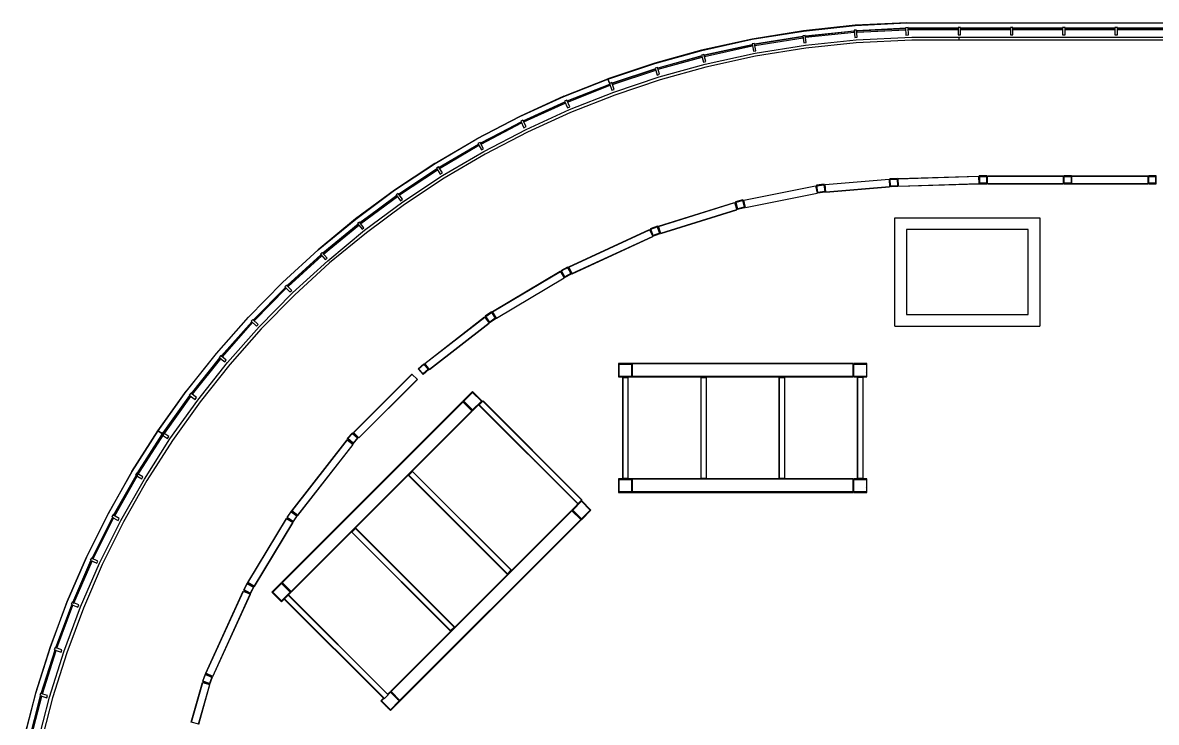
# Model space of a CAD drawing. Header units: inches. Extents: x -60 to 5673, y -29 to 4299.
# Drawn here: x -36 to 1135, y 3535 to 4257 of the extents above; entities that cross this region are included whole.
import ezdxf

# ---------------------------------------------------------------- set-up
doc = ezdxf.new("R2010")
doc.units = ezdxf.units.IN
doc.header["$LTSCALE"] = 96
doc.header["$MEASUREMENT"] = 0
for name, color, linetype in [('A-COLS', 5, 'Continuous'), ('A-GLAZ', 2, 'Continuous'), ('A-ROOF-LEVL-THIN', 1, 'Continuous'), ('A-WALL-FULL', 6, 'Continuous')]:
    doc.layers.add(name, color=color, linetype=linetype)

msp = doc.modelspace()

# ---------------------------------------------------------------- hatches: boundary and pattern name
at = {"layer": 'A-COLS'}
h = msp.add_hatch(dxfattribs=at)
h.set_pattern_fill('FP_25', color=256, angle=48.695, style=0, pattern_type=2)
h.set_pattern_definition([(45.00004, (-6e-05, 0.0004), (-9.50352, 9.50351), []), (45.00004, (-0.0003, 14.4), (-9.50352, 9.50351), [])])
h.paths.add_polyline_path([(305.4, 3822.4), (310.6, 3828.4), (304.6, 3833.7), (299.3, 3827.6)], flags=0)
h.paths.add_polyline_path([(305.3, 3823), (300, 3827.7), (304.7, 3833), (310, 3828.3)], flags=0)
h = msp.add_hatch(dxfattribs=at)
h.set_pattern_fill('FP_25', color=256, angle=48.695, style=0, pattern_type=2)
h.set_pattern_definition([(45.00004, (-6e-05, 0.0004), (-9.50352, 9.50351), []), (45.00004, (-0.0003, 14.4), (-9.50352, 9.50351), [])])
h.paths.add_polyline_path([(305.4, 3822.4), (310.6, 3828.4), (304.6, 3833.7), (299.3, 3827.6)], flags=0)
h.paths.add_polyline_path([(305.3, 3823), (300, 3827.7), (304.7, 3833), (310, 3828.3)], flags=0)
h = msp.add_hatch(dxfattribs=at)
h.set_pattern_fill('FP_24', color=256, angle=55.72, style=0, pattern_type=2)
h.set_pattern_definition([(45, (8e-05, -0.0005), (-9.503514, 9.503516), []), (45, (-3e-05, 14.4), (-9.503514, 9.503516), [])])
h.paths.add_polyline_path([(243.4, 3741.5), (247.9, 3748.1), (241.3, 3752.6), (236.8, 3746)], flags=0)
h.paths.add_polyline_path([(243.3, 3742.1), (237.4, 3746.1), (241.4, 3751.9), (247.3, 3748)], flags=0)
h = msp.add_hatch(dxfattribs=at)
h.set_pattern_fill('FP_24', color=256, angle=55.72, style=0, pattern_type=2)
h.set_pattern_definition([(45, (8e-05, -0.0005), (-9.503514, 9.503516), []), (45, (-3e-05, 14.4), (-9.503514, 9.503516), [])])
h.paths.add_polyline_path([(243.4, 3741.5), (247.9, 3748.1), (241.3, 3752.6), (236.8, 3746)], flags=0)
h.paths.add_polyline_path([(243.3, 3742.1), (237.4, 3746.1), (241.4, 3751.9), (247.3, 3748)], flags=0)
at = {"layer": 'A-GLAZ', "lineweight": 5}
for points in [[(829, 4249.1), (876, 4251.4), (876, 4251.5), (834.8, 4249.4)], [(665.3, 4228.9), (666.3, 4229.2), (666.3, 4229.2)], [(570.1, 4194.5), (568.5, 4199.2), (568.2, 4199.2), (568.3, 4198.9)], [(477.4, 4160.5), (522.9, 4181.3), (522.9, 4181.3), (477.4, 4160.6)], [(388.9, 4111.4), (389.8, 4112), (388.9, 4111.5)], [(108, 3833), (108, 3833), (103.8, 3835.8), (103.7, 3835.7), (104.9, 3835)], [(108, 3833), (108, 3833), (103.9, 3835.9), (103.8, 3835.8), (104.9, 3835.1)]]:
    msp.add_hatch(color=256, dxfattribs=at).paths.add_polyline_path(points, flags=0)
at = {"layer": 'A-ROOF-LEVL-THIN'}
h = msp.add_hatch(dxfattribs=at)
h.set_pattern_fill('FP_70', color=256, style=0, pattern_type=2)
h.set_pattern_definition([(45, (0.0002, -0.0002), (-9.503515, 9.503515), []), (45, (0.0002, 14.4), (-9.503515, 9.503515), [])])
h.paths.add_polyline_path([(951.9, 4091), (959.9, 4091), (959.9, 4099), (951.9, 4099)], flags=0)
h.paths.add_polyline_path([(952.4, 4091.4), (952.4, 4098.5), (959.4, 4098.5), (959.4, 4091.4)], flags=0)
h = msp.add_hatch(dxfattribs=at)
h.set_pattern_fill('FP_28', color=256, style=0, pattern_type=2)
h.set_pattern_definition([(45, (-5e-05, -0.0002), (-9.503515, 9.503515), []), (45, (-5e-05, 14.4), (-9.503515, 9.503515), [])])
h.paths.add_polyline_path([(1039.2, 4091), (1047.2, 4091), (1047.2, 4099), (1039.2, 4099)], flags=0)
h.paths.add_polyline_path([(1039.7, 4091.4), (1039.7, 4098.5), (1046.8, 4098.5), (1046.8, 4091.4)], flags=0)
h = msp.add_hatch(dxfattribs=at)
h.set_pattern_fill('FP_18', color=256, style=0, pattern_type=2)
h.set_pattern_definition([(45, (-0.0003, -0.0002), (-9.503515, 9.503515), []), (45, (-0.0003, 14.4), (-9.503515, 9.503515), [])])
h.paths.add_polyline_path([(1126.6, 4091), (1134.6, 4091), (1134.6, 4099), (1126.6, 4099)], flags=0)
h.paths.add_polyline_path([(1134.1, 4091.4), (1127, 4091.4), (1127, 4098.5), (1134.1, 4098.5)], flags=0)
h = msp.add_hatch(dxfattribs=at)
h.set_pattern_fill('FP_73', color=256, angle=7.8472, style=0, pattern_type=2)
h.set_pattern_definition([(45.00024, (-0.0004, 0.0004), (-9.503555, 9.503476), []), (45.00024, (-0.0004, 14.4), (-9.503555, 9.503476), [])])
h.paths.add_polyline_path([(785, 4081.4), (792.9, 4082.5), (791.8, 4090.4), (783.9, 4089.3)], flags=0)
h.paths.add_polyline_path([(785.4, 4081.9), (784.4, 4088.9), (791.4, 4089.9), (792.4, 4082.9)], flags=0)
h = msp.add_hatch(dxfattribs=at)
h.set_pattern_fill('FP_29', color=256, angle=2.3763, style=0, pattern_type=2)
h.set_pattern_definition([(45.0003, (0.0004, 0.0002), (-9.503565, 9.503465), []), (45.0003, (0.0004, 14.4), (-9.503565, 9.503465), [])])
h.paths.add_polyline_path([(859.9, 4088), (867.9, 4088.3), (867.6, 4096.3), (859.6, 4096)], flags=0)
h.paths.add_polyline_path([(860.4, 4088.5), (860.1, 4095.5), (867.1, 4095.8), (867.4, 4088.8)], flags=0)
h = msp.add_hatch(dxfattribs=at)
h.set_pattern_fill('FP_17', color=256, angle=14, style=0, pattern_type=2)
h.set_pattern_definition([(45, (0.0003, 0.0004), (-9.503515, 9.503515), []), (45, (-0.0003, 14.4), (-9.503515, 9.503515), [])])
h.paths.add_polyline_path([(702.1, 4064.5), (709.9, 4066.4), (707.9, 4074.2), (700.2, 4072.2)], flags=0)
h.paths.add_polyline_path([(702.5, 4065), (700.8, 4071.9), (707.6, 4073.6), (709.3, 4066.7)], flags=0)
h = msp.add_hatch(dxfattribs=at)
h.set_pattern_fill('FP_27', color=256, angle=20.6358, style=0, pattern_type=2)
h.set_pattern_definition([(44.9998, (-0.0001, 0.0003), (-9.503484, 9.503547), []), (44.9998, (-5e-05, 14.4), (-9.503484, 9.503547), [])])
h.paths.add_polyline_path([(615, 4036.8), (622.5, 4039.6), (619.7, 4047.1), (612.2, 4044.3)], flags=0)
h.paths.add_polyline_path([(615.3, 4037.4), (612.8, 4044), (619.4, 4046.5), (621.9, 4039.9)], flags=0)
h = msp.add_hatch(dxfattribs=at)
h.set_pattern_fill('FP_26', color=256, angle=28.9328, style=0, pattern_type=2)
h.set_pattern_definition([(44.9998, (0.0003, -0.0002), (-9.50348, 9.50355), []), (44.9998, (-0.0002, 14.4), (-9.50348, 9.50355), [])])
h.paths.add_polyline_path([(523.8, 3994), (530.8, 3997.9), (526.9, 4004.9), (519.9, 4001)], flags=0)
h.paths.add_polyline_path([(524, 3994.7), (520.6, 4000.9), (526.7, 4004.3), (530.2, 3998.1)], flags=0)
h = msp.add_hatch(dxfattribs=at)
h.set_pattern_fill('FP_16', color=256, angle=34.5711, style=0, pattern_type=2)
h.set_pattern_definition([(45.0001, (-2e-05, 0.0004), (-9.503534, 9.503496), []), (45.0001, (0.0002, 14.4), (-9.503534, 9.503496), [])])
h.paths.add_polyline_path([(446.3, 3947.5), (452.9, 3952), (448.3, 3958.6), (441.8, 3954)], flags=0)
h.paths.add_polyline_path([(446.4, 3948.1), (442.4, 3953.9), (448.2, 3957.9), (452.2, 3952.1), (449.6, 3950.3)], flags=0)
h = msp.add_hatch(dxfattribs=at)
h.set_pattern_fill('FP_69', color=256, angle=40.9159, style=0, pattern_type=2)
h.set_pattern_definition([(44.99986, (-0.0006, 4e-05), (-9.503493, 9.50354), []), (44.99986, (0.0003, 14.4), (-9.503493, 9.50354), [])])
h.paths.add_polyline_path([(377.6, 3893.7), (383.7, 3899), (378.4, 3905), (372.4, 3899.8)], flags=0)
h.paths.add_polyline_path([(377.7, 3894.4), (373, 3899.7), (378.4, 3904.4), (383, 3899)], flags=0)
h = msp.add_hatch(dxfattribs=at)
h.set_pattern_fill('FP_90', color=256, style=0, pattern_type=2)
h.set_pattern_definition([(45, (0.0003, 0.0002), (-9.503515, 9.503515), []), (45, (0.0003, 14.4), (-9.503515, 9.503515), [])])
h.paths.add_polyline_path([(593.5, 3891.3), (593.5, 3905.3), (579.5, 3905.3), (579.5, 3891.3)], flags=0)
h.paths.add_polyline_path([(592.9, 3891.9), (580, 3891.9), (580, 3904.7), (592.9, 3904.7)], flags=0)
h = msp.add_hatch(dxfattribs=at)
h.set_pattern_fill('FP_91', color=256, style=0, pattern_type=2)
h.set_pattern_definition([(45, (0.0003, 0.0002), (-9.503515, 9.503515), []), (45, (0.0003, 14.4), (-9.503515, 9.503515), [])])
h.paths.add_polyline_path([(822, 3891.3), (836, 3891.3), (836, 3905.3), (822, 3905.3)], flags=0)
h.paths.add_polyline_path([(822.5, 3891.9), (822.5, 3904.7), (835.4, 3904.7), (835.4, 3891.9)], flags=0)
h = msp.add_hatch(dxfattribs=at)
h.set_pattern_fill('FP_89', color=256, angle=45, style=0, pattern_type=2)
h.set_pattern_definition([(45, (-0.0001, 0.0001), (-9.503515, 9.503515), []), (45, (-0.0001, 14.4), (-9.503515, 9.503515), [])])
h.paths.add_polyline_path([(428.7, 3856.4), (438.6, 3866.3), (428.7, 3876.2), (418.8, 3866.3)], flags=0)
h.paths.add_polyline_path([(428.7, 3857.2), (419.6, 3866.3), (428.7, 3875.4), (437.8, 3866.3), (429.3, 3857.8)], flags=0)
h = msp.add_hatch(dxfattribs=at)
h.set_pattern_fill('FP_93', color=256, style=0, pattern_type=2)
h.set_pattern_definition([(45, (0.0003, 0.0002), (-9.503515, 9.503515), []), (45, (0.0003, 14.4), (-9.503515, 9.503515), [])])
h.paths.add_polyline_path([(579.5, 3772), (593.5, 3772), (593.5, 3786), (579.5, 3786)], flags=0)
h.paths.add_polyline_path([(580, 3772.6), (580, 3785.5), (592.9, 3785.5), (592.9, 3772.6)], flags=0)
h = msp.add_hatch(dxfattribs=at)
h.set_pattern_fill('FP_92', color=256, style=0, pattern_type=2)
h.set_pattern_definition([(45, (0.0003, 0.0002), (-9.503515, 9.503515), []), (45, (0.0003, 14.4), (-9.503515, 9.503515), [])])
h.paths.add_polyline_path([(822, 3772), (836, 3772), (836, 3786), (822, 3786)], flags=0)
h.paths.add_polyline_path([(822.5, 3772.6), (822.5, 3785.5), (835.4, 3785.5), (835.4, 3772.6)], flags=0)
h = msp.add_hatch(dxfattribs=at)
h.set_pattern_fill('FP_86', color=256, angle=45, style=0, pattern_type=2)
h.set_pattern_definition([(45, (-0.0002, 0.0002), (-9.503515, 9.503515), []), (45, (-0.0002, 14.4), (-9.503515, 9.503515), [])])
h.paths.add_polyline_path([(541.1, 3743.9), (551, 3753.8), (541.1, 3763.7), (531.2, 3753.8), (538.7, 3746.4)], flags=0)
h.paths.add_polyline_path([(541.1, 3744.8), (532.1, 3753.8), (541.1, 3762.9), (550.2, 3753.8), (542.7, 3746.4)], flags=0)
h = msp.add_hatch(dxfattribs=at)
h.set_pattern_fill('FP_15', color=256, angle=62, style=0, pattern_type=2)
h.set_pattern_definition([(45, (0.0002, -0.0002), (-9.503515, 9.503515), []), (45, (-7e-05, 14.4), (-9.503515, 9.503515), [])])
h.paths.add_polyline_path([(199.2, 3667.4), (202.9, 3674.4), (195.9, 3678.2), (192.1, 3671.1)], flags=0)
h.paths.add_polyline_path([(199, 3668), (192.7, 3671.3), (196, 3677.6), (202.3, 3674.2)], flags=0)
h = msp.add_hatch(dxfattribs=at)
h.set_pattern_fill('FP_88', color=256, angle=45, style=0, pattern_type=2)
h.set_pattern_definition([(45, (-0.0001, 0.0001), (-9.503515, 9.503515), []), (45, (-0.0001, 14.4), (-9.503515, 9.503515), [])])
h.paths.add_polyline_path([(231.4, 3659.1), (241.3, 3669), (231.4, 3678.9), (221.5, 3669)], flags=0)
h.paths.add_polyline_path([(231.4, 3659.9), (222.3, 3669), (231.4, 3678.1), (240.5, 3669)], flags=0)

# ---------------------------------------------------------------- linework, layer by layer
at = {"layer": 'A-GLAZ'}
for p, q in [((823.8, 4254.6), (770.4, 4249)), ((770.4, 4248.7), (823.9, 4254.3)), ((877.1, 4257.3), (823.8, 4254.6)), ((823.8, 4254.6), (823.8, 4254.6)), ((823.9, 4254.3), (877.1, 4257.1)), ((876, 4251.5), (825.4, 4248.9)), ((825.4, 4248.9), (876, 4251.4)), ((876, 4251), (825.4, 4248.6)), ((825.5, 4247.6), (876, 4250)), ((878.4, 4252.2), (875.9, 4252)), ((875.9, 4252), (876.3, 4244.5)), ((876, 4250), (876, 4251)), ((877.1, 4257.3), (2036.3, 4257.3)), ((877.1, 4257.1), (1671.1, 4257.1)), ((878.8, 4244.7), (878.4, 4252.2)), ((930.1, 4251.6), (878.5, 4251.6)), ((878.5, 4251.6), (878.6, 4251.6)), ((930.1, 4251.3), (878.6, 4251.3)), ((878.6, 4251.3), (878.6, 4250.3)), ((878.6, 4250.3), (930.1, 4250.3)), ((880.8, 4251.3), (880.8, 4250.3)), ((927.9, 4250.3), (927.9, 4251.3)), ((930.1, 4250.3), (930.1, 4251.3)), ((984.1, 4251.6), (932.6, 4251.6)), ((984.1, 4251.3), (932.6, 4251.3)), ((932.6, 4251.3), (932.6, 4250.3)), ((932.6, 4250.3), (984.1, 4250.3)), ((984.1, 4250.3), (984.1, 4251.3)), ((1038.1, 4251.6), (986.6, 4251.6)), ((1038.1, 4251.3), (986.6, 4251.3)), ((986.6, 4251.3), (986.6, 4250.3)), ((986.6, 4250.3), (1038.1, 4250.3)), ((1038.1, 4250.3), (1038.1, 4251.3)), ((1092.1, 4251.6), (1040.6, 4251.6)), ((1092.1, 4251.3), (1040.6, 4251.3)), ((1040.6, 4251.3), (1040.6, 4250.3)), ((1040.6, 4250.3), (1092.1, 4250.3)), ((1092.1, 4250.3), (1092.1, 4251.3)), ((1146.1, 4251.6), (1094.6, 4251.6)), ((1146.1, 4251.3), (1094.6, 4251.3)), ((1094.6, 4251.3), (1094.6, 4250.3)), ((1094.6, 4250.3), (1146.1, 4250.3)), ((717.5, 4240.4), (665.2, 4228.9)), ((665.3, 4228.7), (717.6, 4240.2)), ((770.4, 4249), (717.5, 4240.4)), ((717.6, 4240.2), (770.4, 4248.7)), ((769.9, 4243.1), (719.9, 4235)), ((769.9, 4242.8), (720, 4234.7)), ((720.1, 4233.7), (770.1, 4241.8)), ((770.1, 4241.8), (769.9, 4242.8)), ((822.9, 4248.7), (772.4, 4243.4)), ((822.8, 4248.4), (772.5, 4243.2)), ((772.5, 4243.2), (772.6, 4242.2)), ((772.6, 4242.2), (822.9, 4247.4)), ((822.9, 4247.4), (822.8, 4248.4)), ((825.4, 4248.6), (825.5, 4247.6)), ((876.3, 4244.5), (878.8, 4244.7)), ((665.2, 4228.9), (617, 4215.5)), ((617.1, 4215.3), (665.3, 4228.7)), ((665.2, 4228.9), (666.3, 4229.2)), ((666.3, 4229.2), (666.3, 4229.2)), ((717.4, 4234.5), (667.9, 4223.6)), ((717.4, 4234.2), (668, 4223.4)), ((668.2, 4222.4), (717.6, 4233.3)), ((717.6, 4233.3), (717.4, 4234.2)), ((720, 4234.7), (720.1, 4233.7)), ((617, 4215.5), (568.5, 4199.3)), ((568.5, 4199.1), (617.1, 4215.3)), ((665.4, 4223), (619.9, 4210.4)), ((665.4, 4222.8), (620, 4210.2)), ((620.3, 4209.2), (665.7, 4221.8)), ((665.7, 4221.8), (665.4, 4222.8)), ((668, 4223.4), (668.2, 4222.4)), ((617.5, 4209.6), (572.7, 4194.7)), ((617.5, 4209.4), (572.8, 4194.4)), ((573.1, 4193.5), (617.8, 4208.4)), ((617.8, 4208.4), (617.5, 4209.4)), ((620, 4210.2), (620.3, 4209.2)), ((522.9, 4181.3), (568.5, 4199.2)), ((523, 4181.1), (568.3, 4198.9)), ((526.4, 4176.5), (570.3, 4193.8)), ((570.4, 4193.5), (526.5, 4176.3)), ((526.9, 4175.3), (570.7, 4192.6)), ((568.2, 4199.2), (570.1, 4194.5)), ((568.5, 4199.3), (570.3, 4193.9)), ((570.7, 4192.6), (570.4, 4193.5)), ((572.8, 4194.4), (573.1, 4193.5)), ((522.9, 4181.3), (477.4, 4160.5)), ((477.5, 4160.3), (523, 4181.1)), ((481, 4155.9), (524, 4175.5)), ((524.1, 4175.2), (481.2, 4155.7)), ((481.6, 4154.8), (524.5, 4174.3)), ((524.5, 4174.3), (524.1, 4175.2)), ((526.5, 4176.3), (526.9, 4175.3)), ((477.4, 4160.5), (433, 4137.4)), ((433.1, 4137.2), (477.5, 4160.3)), ((436.9, 4133), (478.8, 4154.8)), ((478.9, 4154.6), (437, 4132.8)), ((437.5, 4131.9), (479.3, 4153.7)), ((479.3, 4153.7), (478.9, 4154.6)), ((481.2, 4155.7), (481.6, 4154.8)), ((388.9, 4111.5), (433, 4137.4)), ((390, 4111.8), (433.1, 4137.2)), ((437, 4132.8), (437.5, 4131.9)), ((394, 4107.8), (434.7, 4131.8)), ((434.8, 4131.5), (394.1, 4107.6)), ((394.7, 4106.7), (435.3, 4130.7)), ((435.3, 4130.7), (434.8, 4131.5)), ((389.8, 4112), (348.1, 4084.4)), ((348.2, 4084.2), (390, 4111.8)), ((388.9, 4111.4), (388.9, 4111.5)), ((352.4, 4080.4), (391.8, 4106.5)), ((391.9, 4106.2), (352.6, 4080.2)), ((353.2, 4079.4), (392.5, 4105.4)), ((392.5, 4105.4), (391.9, 4106.2)), ((394.1, 4107.6), (394.7, 4106.7)), ((348.1, 4084.4), (307.9, 4054.6)), ((308, 4054.4), (348.2, 4084.2)), ((312.4, 4050.8), (350.4, 4078.9)), ((350.5, 4078.7), (312.6, 4050.7)), ((313.2, 4049.9), (351.1, 4077.9)), ((351.1, 4077.9), (350.5, 4078.7)), ((352.6, 4080.2), (353.2, 4079.4)), ((307.9, 4054.6), (269.2, 4022.8)), ((269.4, 4022.6), (308, 4054.4)), ((274, 4019.2), (310.4, 4049.3)), ((310.5, 4049.1), (274.2, 4019.1)), ((274.8, 4018.3), (311.2, 4048.3)), ((311.2, 4048.3), (310.5, 4049.1)), ((312.6, 4050.7), (313.2, 4049.9)), ((269.2, 4022.8), (232.3, 3988.9)), ((232.5, 3988.8), (269.4, 4022.6)), ((237.2, 3985.7), (272.1, 4017.6)), ((272.2, 4017.4), (237.4, 3985.5)), ((238.1, 3984.8), (272.9, 4016.6)), ((272.9, 4016.6), (272.2, 4017.4)), ((274.2, 4019.1), (274.8, 4018.3)), ((232.3, 3988.9), (197.2, 3953.2)), ((197.4, 3953.1), (232.5, 3988.8)), ((202.3, 3950.2), (235.4, 3983.9)), ((235.6, 3983.7), (202.5, 3950.1)), ((203.2, 3949.4), (236.3, 3983)), ((236.3, 3983), (235.6, 3983.7)), ((237.4, 3985.5), (238.1, 3984.8)), ((197.2, 3953.2), (164, 3915.7)), ((164.2, 3915.6), (197.4, 3953.1)), ((169.3, 3913), (200.6, 3948.4)), ((200.7, 3948.2), (169.5, 3912.9)), ((170.3, 3912.2), (201.5, 3947.5)), ((201.5, 3947.5), (200.7, 3948.2)), ((202.5, 3950.1), (203.2, 3949.4)), ((164, 3915.7), (132.9, 3876.6)), ((133.1, 3876.4), (164.2, 3915.6)), ((138.3, 3874.1), (167.7, 3911.1)), ((167.8, 3910.9), (138.5, 3874)), ((168.6, 3910.2), (167.8, 3910.9)), ((169.5, 3912.9), (170.3, 3912.2)), ((139.3, 3873.4), (168.6, 3910.2)), ((103.8, 3835.8), (132.9, 3876.6)), ((104.1, 3835.8), (133.1, 3876.4)), ((109.3, 3833.6), (136.7, 3872.1)), ((136.9, 3871.9), (109.5, 3833.5)), ((110.4, 3832.9), (137.7, 3871.3)), ((137.7, 3871.3), (136.9, 3871.9)), ((138.5, 3874), (139.3, 3873.4)), ((76.9, 3793.6), (103.8, 3835.8)), ((77.1, 3793.5), (103.9, 3835.6)), ((109.2, 3833.2), (81.6, 3789.8)), ((82.4, 3789.2), (110.1, 3832.6)), ((82.5, 3791.7), (107.9, 3831.5)), ((103.7, 3835.7), (108, 3833)), ((108, 3833), (103.8, 3835.8)), ((103.9, 3835.9), (108, 3833)), ((108.9, 3830.8), (108.1, 3831.3)), ((110.1, 3832.6), (109.2, 3833.2)), ((109.5, 3833.5), (110.4, 3832.9)), ((76.9, 3793.6), (52.3, 3750)), ((52.5, 3749.9), (77.1, 3793.5)), ((58, 3748.4), (81.2, 3789.5)), ((81.4, 3789.4), (58.2, 3748.3)), ((59.1, 3747.8), (82.3, 3788.9)), ((82.3, 3788.9), (81.4, 3789.4)), ((81.6, 3789.8), (82.4, 3789.2)), ((82.8, 3791.6), (83.6, 3791.1)), ((52.3, 3750), (29.9, 3705.2)), ((30.1, 3705.1), (52.5, 3749.9)), ((58.2, 3748.3), (59.1, 3747.8)), ((35.7, 3703.9), (56.8, 3746.2)), ((57, 3746), (35.9, 3703.8)), ((36.8, 3703.4), (57.9, 3745.6)), ((57.9, 3745.6), (57, 3746)), ((29.9, 3705.2), (10, 3659.3)), ((10.2, 3659.2), (30.1, 3705.1)), ((15.8, 3658.3), (34.6, 3701.6)), ((34.8, 3701.5), (16, 3658.2)), ((17, 3657.8), (35.8, 3701.1)), ((35.8, 3701.1), (34.8, 3701.5)), ((35.9, 3703.8), (36.8, 3703.4)), ((10, 3659.3), (-7.6, 3612.4)), ((-7.3, 3612.3), (10.2, 3659.2)), ((-1.7, 3611.7), (14.9, 3656)), ((15.1, 3655.8), (-1.4, 3611.7)), ((-0.5, 3611.3), (16, 3655.5)), ((16, 3655.5), (15.1, 3655.8)), ((16, 3658.2), (17, 3657.8)), ((-7.6, 3612.4), (-22.6, 3564.7)), ((-22.4, 3564.6), (-7.3, 3612.3)), ((-16.7, 3564.3), (-2.5, 3609.3)), ((-2.3, 3609.2), (-16.5, 3564.3)), ((-15.5, 3564), (-1.3, 3608.9)), ((-1.3, 3608.9), (-2.3, 3609.2)), ((-1.4, 3611.7), (-0.5, 3611.3)), ((-22.6, 3564.7), (-35.9, 3512.9)), ((-35.7, 3512.9), (-22.4, 3564.6)), ((-30, 3512.9), (-17.4, 3561.9)), ((-17.2, 3561.7), (-29.7, 3512.9)), ((-28.8, 3512.6), (-16.2, 3561.5)), ((-16.2, 3561.5), (-17.2, 3561.7)), ((-16.5, 3564.3), (-15.5, 3564))]:
    msp.add_line(p, q, dxfattribs=at)
at = {"layer": 'A-GLAZ', "extrusion": (0, 0, -1)}
for p, q in [((932.6, 4252.3), (930.1, 4252.3)), ((930.1, 4252.3), (930.1, 4244.8)), ((932.6, 4244.8), (932.6, 4252.3)), ((986.6, 4252.3), (984.1, 4252.3)), ((984.1, 4252.3), (984.1, 4244.8)), ((986.6, 4244.8), (986.6, 4252.3)), ((1040.6, 4252.3), (1038.1, 4252.3)), ((1038.1, 4252.3), (1038.1, 4244.8)), ((1040.6, 4244.8), (1040.6, 4252.3)), ((1094.6, 4252.3), (1092.1, 4252.3)), ((1092.1, 4252.3), (1092.1, 4244.8)), ((1094.6, 4244.8), (1094.6, 4252.3)), ((772.3, 4244.2), (769.8, 4243.8)), ((769.8, 4243.8), (770.8, 4236.4)), ((773.3, 4236.7), (772.3, 4244.2)), ((825.3, 4249.7), (822.8, 4249.5)), ((822.8, 4249.5), (823.4, 4242)), ((823.4, 4242), (825.9, 4242.2)), ((825.9, 4242.2), (825.3, 4249.7)), ((930.1, 4244.8), (932.6, 4244.8)), ((984.1, 4244.8), (986.6, 4244.8)), ((1038.1, 4244.8), (1040.6, 4244.8)), ((1092.1, 4244.8), (1094.6, 4244.8)), ((719.7, 4235.7), (717.3, 4235.3)), ((717.3, 4235.3), (718.7, 4227.9)), ((718.7, 4227.9), (721.1, 4228.4)), ((721.1, 4228.4), (719.7, 4235.7)), ((770.8, 4236.4), (773.3, 4236.7)), ((667.7, 4224.4), (665.2, 4223.8)), ((665.2, 4223.8), (667.1, 4216.5)), ((667.1, 4216.5), (669.5, 4217.1)), ((669.5, 4217.1), (667.7, 4224.4)), ((619.7, 4211.1), (617.3, 4210.4)), ((617.3, 4210.4), (619.5, 4203.2)), ((619.5, 4203.2), (621.8, 4204)), ((621.8, 4204), (619.7, 4211.1)), ((572.4, 4195.4), (570.1, 4194.5)), ((570.1, 4194.5), (572.6, 4187.5)), ((575, 4188.3), (572.4, 4195.4)), ((572.6, 4187.5), (575, 4188.3)), ((526, 4177.2), (523.7, 4176.2)), ((523.7, 4176.2), (526.7, 4169.3)), ((529, 4170.3), (526, 4177.2)), ((526.7, 4169.3), (529, 4170.3)), ((480.7, 4156.6), (478.5, 4155.5)), ((484, 4149.9), (480.7, 4156.6)), ((478.5, 4155.5), (481.7, 4148.8)), ((481.7, 4148.8), (484, 4149.9)), ((436.5, 4133.7), (434.3, 4132.5)), ((440.1, 4127.1), (436.5, 4133.7)), ((434.3, 4132.5), (437.9, 4125.9)), ((437.9, 4125.9), (440.1, 4127.1)), ((393.6, 4108.4), (391.4, 4107.1)), ((391.4, 4107.1), (395.4, 4100.8)), ((397.5, 4102.1), (393.6, 4108.4)), ((395.4, 4100.8), (397.5, 4102.1)), ((352, 4081), (349.9, 4079.6)), ((349.9, 4079.6), (354.2, 4073.4)), ((356.3, 4074.9), (352, 4081)), ((354.2, 4073.4), (356.3, 4074.9)), ((311.9, 4051.4), (309.9, 4049.9)), ((316.5, 4045.5), (311.9, 4051.4)), ((309.9, 4049.9), (314.6, 4044)), ((314.6, 4044), (316.5, 4045.5)), ((273.4, 4019.8), (271.6, 4018.2)), ((271.6, 4018.2), (276.5, 4012.5)), ((278.4, 4014.2), (273.4, 4019.8)), ((276.5, 4012.5), (278.4, 4014.2)), ((236.7, 3986.2), (234.9, 3984.5)), ((234.9, 3984.5), (240.1, 3979.1)), ((241.9, 3980.8), (236.7, 3986.2)), ((240.1, 3979.1), (241.9, 3980.8)), ((201.7, 3950.7), (200, 3948.9)), ((200, 3948.9), (205.5, 3943.8)), ((207.2, 3945.6), (201.7, 3950.7)), ((205.5, 3943.8), (207.2, 3945.6)), ((168.7, 3913.5), (167.1, 3911.6)), ((167.1, 3911.6), (172.8, 3906.8)), ((174.4, 3908.7), (168.7, 3913.5)), ((172.8, 3906.8), (174.4, 3908.7)), ((137.6, 3874.6), (136.1, 3872.6)), ((136.1, 3872.6), (142.1, 3868)), ((143.6, 3870), (137.6, 3874.6)), ((142.1, 3868), (143.6, 3870)), ((108.7, 3834), (107.3, 3832)), ((107.3, 3832), (113.5, 3827.8)), ((114.9, 3829.9), (108.7, 3834)), ((113.5, 3827.8), (114.9, 3829.9)), ((81.8, 3792.1), (80.6, 3789.9)), ((80.6, 3789.9), (87, 3786.1)), ((88.3, 3788.2), (81.8, 3792.1)), ((87, 3786.1), (88.3, 3788.2)), ((57.3, 3748.8), (56.1, 3746.6)), ((56.1, 3746.6), (62.7, 3743)), ((63.9, 3745.2), (57.3, 3748.8)), ((62.7, 3743), (63.9, 3745.2)), ((35, 3704.2), (33.9, 3702)), ((33.9, 3702), (40.7, 3698.8)), ((41.8, 3701.1), (35, 3704.2)), ((40.7, 3698.8), (41.8, 3701.1)), ((15.1, 3658.6), (14.1, 3656.3)), ((14.1, 3656.3), (21.1, 3653.5)), ((22, 3655.8), (15.1, 3658.6)), ((21.1, 3653.5), (22, 3655.8)), ((-2.4, 3612), (-3.3, 3609.6)), ((-3.3, 3609.6), (3.8, 3607.2)), ((4.6, 3609.5), (-2.4, 3612)), ((3.8, 3607.2), (4.6, 3609.5)), ((-17.5, 3564.5), (-18.2, 3562.1)), ((-18.2, 3562.1), (-11, 3560)), ((-10.3, 3562.4), (-17.5, 3564.5)), ((-11, 3560), (-10.3, 3562.4))]:
    msp.add_line(p, q, dxfattribs=at)
at = {"layer": 'A-ROOF-LEVL-THIN'}
for p, q in [((868.2, 4096.3), (951.1, 4098.8)), ((868.2, 4096), (951.2, 4098.6)), ((951.1, 4098.8), (951.4, 4090.8)), ((959.9, 4099), (951.9, 4099)), ((951.9, 4099), (951.9, 4091)), ((952.4, 4091.4), (952.4, 4098.5)), ((952.4, 4098.5), (959.4, 4098.5)), ((959.4, 4098.5), (959.4, 4091.4)), ((959.9, 4091), (959.9, 4099)), ((960.4, 4091), (960.4, 4099)), ((960.4, 4099), (1038.7, 4099)), ((960.4, 4098.7), (1038.7, 4098.7)), ((1038.7, 4099), (1038.7, 4091)), ((1047.2, 4099), (1039.2, 4099)), ((1039.2, 4099), (1039.2, 4091)), ((1039.7, 4091.4), (1039.7, 4098.5)), ((1039.7, 4098.5), (1046.8, 4098.5)), ((1046.8, 4098.5), (1046.8, 4091.4)), ((1047.2, 4091), (1047.2, 4099)), ((1047.7, 4091), (1047.7, 4099)), ((1047.7, 4099), (1126.1, 4099)), ((1047.7, 4098.7), (1126.1, 4098.7)), ((1126.1, 4099), (1126.1, 4091)), ((1134.6, 4099), (1126.6, 4099)), ((1126.6, 4099), (1126.6, 4091)), ((1127, 4091.4), (1127, 4098.5)), ((1127, 4098.5), (1134.1, 4098.5)), ((1134.1, 4098.5), (1134.1, 4091.4)), ((1134.6, 4091), (1134.6, 4099)), ((708.9, 4074.1), (783, 4088.9)), ((708.9, 4073.9), (783, 4088.7)), ((783, 4088.9), (784.6, 4081.1)), ((791.8, 4090.4), (783.9, 4089.3)), ((783.9, 4089.3), (785, 4081.4)), ((784.4, 4088.9), (791.4, 4089.9)), ((785.4, 4081.9), (784.4, 4088.9)), ((791.4, 4089.9), (792.4, 4082.9)), ((792.9, 4082.5), (791.8, 4090.4)), ((792.8, 4090.3), (858.8, 4095.7)), ((792.8, 4090), (858.8, 4095.5)), ((793.4, 4082.3), (792.8, 4090.3)), ((793.4, 4082.5), (859.4, 4088)), ((793.4, 4082.3), (859.4, 4087.8)), ((858.8, 4095.7), (859.4, 4087.8)), ((867.6, 4096.3), (859.6, 4096)), ((859.6, 4096), (859.9, 4088)), ((859.9, 4088), (867.9, 4088.3)), ((860.1, 4095.5), (867.1, 4095.8)), ((860.4, 4088.5), (860.1, 4095.5)), ((867.4, 4088.8), (860.4, 4088.5)), ((867.1, 4095.8), (867.4, 4088.8)), ((867.9, 4088.3), (867.6, 4096.3)), ((868.4, 4088.3), (868.2, 4096.3)), ((868.4, 4088.5), (951.4, 4091.1)), ((868.4, 4088.3), (951.4, 4090.8)), ((951.9, 4091), (959.9, 4091)), ((959.4, 4091.4), (952.4, 4091.4)), ((960.4, 4091.2), (1038.7, 4091.2)), ((960.4, 4091), (1038.7, 4091)), ((1039.2, 4091), (1047.2, 4091)), ((1046.8, 4091.4), (1039.7, 4091.4)), ((1047.7, 4091.2), (1126.1, 4091.2)), ((1047.7, 4091), (1126.1, 4091)), ((1126.6, 4091), (1134.6, 4091)), ((1134.1, 4091.4), (1127, 4091.4)), ((710.4, 4066.5), (784.5, 4081.3)), ((710.4, 4066.3), (784.6, 4081.1)), ((785, 4081.4), (792.9, 4082.5)), ((792.4, 4082.9), (785.4, 4081.9)), ((620.6, 4047.2), (699.3, 4071.7)), ((620.7, 4046.9), (699.4, 4071.5)), ((623, 4039.8), (701.6, 4064.3)), ((623, 4039.5), (701.7, 4064.1)), ((699.3, 4071.7), (701.7, 4064.1)), ((707.9, 4074.2), (700.2, 4072.2)), ((700.2, 4072.2), (702.1, 4064.5)), ((700.8, 4071.9), (707.6, 4073.6)), ((702.5, 4065), (700.8, 4071.9)), ((702.1, 4064.5), (709.9, 4066.4)), ((709.3, 4066.7), (702.5, 4065)), ((707.6, 4073.6), (709.3, 4066.7)), ((709.9, 4066.4), (707.9, 4074.2)), ((710.4, 4066.3), (708.9, 4074.1)), ((528, 4005.1), (611.3, 4043.6)), ((528.1, 4004.9), (611.4, 4043.4)), ((611.3, 4043.6), (614.7, 4036.3)), ((619.7, 4047.1), (612.2, 4044.3)), ((612.2, 4044.3), (615, 4036.8)), ((612.8, 4044), (619.4, 4046.5)), ((615.3, 4037.4), (612.8, 4044)), ((615, 4036.8), (622.5, 4039.6)), ((621.9, 4039.9), (615.3, 4037.4)), ((619.4, 4046.5), (621.9, 4039.9)), ((622.5, 4039.6), (619.7, 4047.1)), ((623, 4039.5), (620.6, 4047.2)), ((531.3, 3998.1), (614.6, 4036.5)), ((531.4, 3997.8), (614.7, 4036.3)), ((526.9, 4004.9), (519.9, 4001)), ((520.6, 4000.9), (526.7, 4004.3)), ((526.7, 4004.3), (530.2, 3998.1)), ((530.8, 3997.9), (526.9, 4004.9)), ((531.4, 3997.8), (528, 4005.1)), ((449.3, 3958.9), (519.3, 4000.5)), ((449.4, 3958.7), (519.5, 4000.3)), ((453.3, 3952.2), (523.3, 3993.9)), ((453.4, 3952), (523.4, 3993.7)), ((519.3, 4000.5), (523.4, 3993.7)), ((519.9, 4001), (523.8, 3994)), ((524, 3994.7), (520.6, 4000.9)), ((523.8, 3994), (530.8, 3997.9)), ((530.2, 3998.1), (524, 3994.7)), ((448.3, 3958.6), (441.8, 3954)), ((442.4, 3953.9), (448.2, 3957.9)), ((448.2, 3957.9), (452.2, 3952.1)), ((452.9, 3952), (448.3, 3958.6)), ((453.4, 3952), (449.3, 3958.9)), ((379.3, 3905.4), (441.1, 3953.3)), ((379.4, 3905.2), (441.3, 3953.1)), ((384.1, 3899.3), (445.9, 3947.2)), ((384.2, 3899.1), (446, 3947)), ((441.1, 3953.3), (446, 3947)), ((441.8, 3954), (446.3, 3947.5)), ((446.4, 3948.1), (442.4, 3953.9)), ((446.3, 3947.5), (452.9, 3952)), ((452.2, 3952.1), (446.4, 3948.1)), ((378.4, 3905), (372.4, 3899.8)), ((372.4, 3899.8), (377.6, 3893.7)), ((373, 3899.7), (378.4, 3904.4)), ((377.7, 3894.4), (373, 3899.7)), ((377.6, 3893.7), (383.7, 3899)), ((383, 3899), (377.7, 3894.4)), ((383.7, 3899), (378.4, 3905)), ((378.4, 3904.4), (383, 3899)), ((384.2, 3899.1), (379.3, 3905.4)), ((593.5, 3905.3), (579.5, 3905.3)), ((579.5, 3905.3), (579.5, 3891.3)), ((580, 3891.9), (580, 3904.7)), ((580, 3904.7), (592.9, 3904.7)), ((592.9, 3904.7), (592.9, 3891.9)), ((593.5, 3891.3), (593.5, 3905.3)), ((594, 3891.3), (594, 3905.3)), ((821.5, 3905.3), (594, 3905.3)), ((821.5, 3904.8), (594, 3904.8)), ((821.5, 3905.3), (821.5, 3891.3)), ((836, 3905.3), (822, 3905.3)), ((822, 3905.3), (822, 3891.3)), ((822.5, 3891.9), (822.5, 3904.7)), ((822.5, 3904.7), (835.4, 3904.7)), ((835.4, 3904.7), (835.4, 3891.9)), ((836, 3891.3), (836, 3905.3)), ((305.8, 3833.9), (366.1, 3894.2)), ((306, 3833.8), (366.3, 3894.1)), ((311.3, 3828.4), (371.6, 3888.7)), ((311.4, 3828.3), (371.7, 3888.6)), ((366.1, 3894.2), (371.7, 3888.6)), ((579.5, 3891.3), (593.5, 3891.3)), ((592.9, 3891.9), (580, 3891.9)), ((583.5, 3890.8), (589.5, 3890.8)), ((583.5, 3890.8), (583.5, 3786.5)), ((583.8, 3890.8), (583.8, 3786.5)), ((589.1, 3890.8), (589.1, 3786.5)), ((589.5, 3786.5), (589.5, 3890.8)), ((821.5, 3891.8), (594, 3891.8)), ((594, 3891.3), (821.5, 3891.3)), ((664.3, 3890.8), (670.3, 3890.8)), ((664.3, 3890.8), (664.3, 3786.5)), ((664.6, 3890.8), (664.6, 3786.5)), ((670, 3890.8), (670, 3786.5)), ((670.3, 3786.5), (670.3, 3890.8)), ((745.1, 3890.8), (751.1, 3890.8)), ((745.1, 3890.8), (745.1, 3786.5)), ((745.5, 3890.8), (745.5, 3786.5)), ((750.8, 3890.8), (750.8, 3786.5)), ((751.1, 3786.5), (751.1, 3890.8)), ((822, 3891.3), (836, 3891.3)), ((835.4, 3891.9), (822.5, 3891.9)), ((826, 3891), (832, 3891)), ((826, 3891), (826, 3786.5)), ((826.3, 3891), (826.3, 3786.5)), ((831.6, 3891), (831.6, 3786.5)), ((832, 3786.5), (832, 3891)), ((428.7, 3876.2), (418.8, 3866.3)), ((419.6, 3866.3), (428.7, 3875.4)), ((438.6, 3866.3), (428.7, 3876.2)), ((428.7, 3875.4), (437.8, 3866.3)), ((418.4, 3865.9), (231.8, 3679.3)), ((418.9, 3865.5), (232.2, 3678.8)), ((418.4, 3865.9), (428.3, 3856)), ((418.8, 3866.3), (428.7, 3856.4)), ((428.7, 3857.2), (419.6, 3866.3)), ((437.8, 3866.3), (428.7, 3857.2)), ((428.7, 3856.4), (438.6, 3866.3)), ((435.3, 3862.2), (439.5, 3866.5)), ((439.3, 3866.2), (541.5, 3764.1)), ((541.7, 3764.3), (439.5, 3866.5)), ((427.9, 3856.4), (241.3, 3669.8)), ((241.7, 3669.4), (428.3, 3856)), ((435.3, 3862.2), (537.5, 3760.1)), ((435.5, 3862.5), (537.7, 3760.3)), ((304.6, 3833.7), (299.3, 3827.6)), ((300, 3827.7), (304.7, 3833)), ((310.6, 3828.4), (304.6, 3833.7)), ((304.7, 3833), (310, 3828.3)), ((310, 3828.3), (305.3, 3823)), ((305.4, 3822.4), (310.6, 3828.4)), ((311.4, 3828.3), (305.8, 3833.9)), ((242.1, 3753.2), (299.2, 3826.5)), ((242.3, 3753.1), (299.4, 3826.4)), ((248.2, 3748.4), (305.4, 3821.7)), ((248.4, 3748.3), (305.5, 3821.6)), ((299.2, 3826.5), (305.5, 3821.6)), ((299.3, 3827.6), (305.4, 3822.4)), ((305.3, 3823), (300, 3827.7)), ((362.6, 3789.6), (366.8, 3793.8)), ((366.6, 3793.6), (468.4, 3691.7)), ((468.7, 3692), (366.8, 3793.8)), ((362.6, 3789.6), (464.4, 3687.7)), ((362.8, 3789.8), (464.7, 3688)), ((593.5, 3786), (579.5, 3786)), ((579.5, 3786), (579.5, 3772)), ((580, 3772.6), (580, 3785.5)), ((580, 3785.5), (592.9, 3785.5)), ((589.5, 3786.5), (583.5, 3786.5)), ((592.9, 3785.5), (592.9, 3772.6)), ((593.5, 3772), (593.5, 3786)), ((594, 3772), (594, 3786)), ((821.5, 3786), (594, 3786)), ((821.5, 3785.6), (594, 3785.6)), ((670.3, 3786.5), (664.3, 3786.5)), ((751.1, 3786.5), (745.1, 3786.5)), ((821.5, 3786), (821.5, 3772)), ((836, 3786), (822, 3786)), ((822, 3786), (822, 3772)), ((822.5, 3772.6), (822.5, 3785.5)), ((822.5, 3785.5), (835.4, 3785.5)), ((832, 3786.5), (826, 3786.5)), ((835.4, 3785.5), (835.4, 3772.6)), ((836, 3772), (836, 3786)), ((579.5, 3772), (593.5, 3772)), ((592.9, 3772.6), (580, 3772.6)), ((821.5, 3772.5), (594, 3772.5)), ((594, 3772), (821.5, 3772)), ((822, 3772), (836, 3772)), ((835.4, 3772.6), (822.5, 3772.6)), ((531.2, 3753.8), (541.7, 3764.3)), ((532.1, 3753.8), (541.1, 3762.9)), ((551, 3753.8), (541.1, 3763.7)), ((541.1, 3762.9), (550.2, 3753.8)), ((241.3, 3752.6), (236.8, 3746)), ((237.4, 3746.1), (241.4, 3751.9)), ((247.9, 3748.1), (241.3, 3752.6)), ((241.4, 3751.9), (247.3, 3748)), ((248.4, 3748.3), (242.1, 3753.2)), ((247.3, 3748), (243.3, 3742.1)), ((243.4, 3741.5), (247.9, 3748.1)), ((530.9, 3753.5), (344.2, 3566.8)), ((531.3, 3753.1), (344.6, 3566.4)), ((530.9, 3753.5), (540.8, 3743.6)), ((531.2, 3753.8), (541.1, 3743.9)), ((541.1, 3744.8), (532.1, 3753.8)), ((550.2, 3753.8), (541.1, 3744.8)), ((541.1, 3743.9), (551, 3753.8)), ((196.5, 3678.9), (236.5, 3745.1)), ((196.7, 3678.8), (236.7, 3744.9)), ((203.2, 3674.9), (243.1, 3741)), ((203.4, 3674.7), (243.3, 3740.9)), ((236.5, 3745.1), (243.3, 3740.9)), ((236.8, 3746), (243.4, 3741.5)), ((243.3, 3742.1), (237.4, 3746.1)), ((303.9, 3730.9), (308.1, 3735.1)), ((307.9, 3734.9), (409.7, 3633)), ((410, 3633.3), (308.1, 3735.1)), ((540.4, 3744), (353.7, 3557.3)), ((354.1, 3556.9), (540.8, 3743.6)), ((303.9, 3730.9), (405.7, 3629)), ((304.1, 3731.1), (406, 3629.3)), ((468.7, 3692), (464.4, 3687.7)), ((195.9, 3678.2), (192.1, 3671.1)), ((192.7, 3671.3), (196, 3677.6)), ((202.9, 3674.4), (195.9, 3678.2)), ((196, 3677.6), (202.3, 3674.2)), ((203.4, 3674.7), (196.5, 3678.9)), ((231.4, 3678.9), (221.5, 3669)), ((222.3, 3669), (231.4, 3678.1)), ((241.3, 3669), (231.4, 3678.9)), ((231.4, 3678.1), (240.5, 3669)), ((241.7, 3669.4), (231.8, 3679.3)), ((153.2, 3585.2), (191.9, 3670.1)), ((153.4, 3585.1), (192.1, 3670)), ((160.3, 3582), (199, 3666.9)), ((160.5, 3581.9), (199.2, 3666.8)), ((191.9, 3670.1), (199.2, 3666.8)), ((192.1, 3671.1), (199.2, 3667.4)), ((199, 3668), (192.7, 3671.3)), ((202.3, 3674.2), (199, 3668)), ((199.2, 3667.4), (202.9, 3674.4)), ((221.5, 3669), (231.4, 3659.1)), ((231.4, 3659.9), (222.3, 3669)), ((240.5, 3669), (231.4, 3659.9)), ((231.4, 3659.1), (241.3, 3669)), ((238.2, 3665.9), (341.4, 3562.8)), ((341.6, 3563), (238.5, 3666.2)), ((234.2, 3661.9), (337.4, 3558.8)), ((234.5, 3662.2), (337.6, 3559.1)), ((410, 3633.3), (405.7, 3629)), ((152.5, 3584.4), (149.7, 3576.9)), ((150.3, 3577.2), (152.8, 3583.8)), ((160, 3581.6), (152.5, 3584.4)), ((152.8, 3583.8), (159.4, 3581.3)), ((160.5, 3581.9), (153.2, 3585.2)), ((138.2, 3534.7), (149.8, 3575.7)), ((138.4, 3534.6), (150, 3575.6)), ((145.7, 3532.6), (157.3, 3573.6)), ((145.9, 3532.5), (157.5, 3573.5)), ((149.7, 3576.9), (157.2, 3574.1)), ((149.8, 3575.7), (157.5, 3573.5)), ((156.9, 3574.7), (150.3, 3577.2)), ((154, 3575.3), (154.4, 3575.7)), ((159.4, 3581.3), (156.9, 3574.7)), ((157.2, 3574.1), (160, 3581.6)), ((159, 3580.3), (159.8, 3581.1)), ((336.8, 3559.4), (334, 3556.6)), ((341.6, 3563), (337.4, 3558.8)), ((343.9, 3566.5), (341, 3563.6)), ((341.4, 3563.2), (343.9, 3565.6)), ((353.8, 3556.6), (343.9, 3566.5)), ((343.9, 3565.6), (352.9, 3556.6)), ((354.1, 3556.9), (344.2, 3566.8)), ((348.7, 3560.8), (349.1, 3561.3)), ((334, 3556.6), (343.9, 3546.7)), ((334.8, 3556.6), (337.2, 3559)), ((343.9, 3547.5), (334.8, 3556.6)), ((339.2, 3551.4), (339.6, 3551.8)), ((341.5, 3549), (341.9, 3549.5)), ((352.9, 3556.6), (343.9, 3547.5)), ((343.9, 3546.7), (353.8, 3556.6)), ((351, 3558.5), (351.4, 3558.9)), ((145.9, 3532.5), (138.2, 3534.7))]:
    msp.add_line(p, q, dxfattribs=at)
for centre, major_axis, ratio, start_param, end_param in [((481.6, 3819.4), (1.66, 1.87), 0.61897, 3.01416, 3.141593), ((481.6, 3819.4), (1.66, 1.87), 0.61897, 3.152156, 3.228812), ((494.6, 3806.4), (1.87, 1.66), 0.621678, 3.055172, 3.141593), ((494.6, 3806.4), (1.87, 1.66), 0.621678, 3.141593, 3.268426)]:
    msp.add_ellipse(centre, major_axis=major_axis, ratio=ratio, start_param=start_param, end_param=end_param, dxfattribs=at)
at = {"layer": 'A-WALL-FULL'}
for p, q in [((772.4, 4234.1), (824.8, 4239.6)), ((824.8, 4239.6), (882.3, 4242.3)), ((882.4, 4239.2), (825, 4236.5)), ((882.3, 4242.3), (931.3, 4242.3)), ((931.3, 4239.2), (882.4, 4239.2)), ((931.3, 4242.3), (1671.1, 4242.3)), ((931.3, 4239.2), (931.3, 4242.3)), ((931.3, 4239.2), (931.3, 4242.3)), ((1671.1, 4239.2), (931.3, 4239.2)), ((720.4, 4225.7), (772.4, 4234.1)), ((772.8, 4231), (720.9, 4222.6)), ((825, 4236.5), (772.8, 4231)), ((668.9, 4214.4), (720.4, 4225.7)), ((720.9, 4222.6), (669.6, 4211.3)), ((621.4, 4201.2), (668.9, 4214.4)), ((669.6, 4211.3), (622.3, 4198.2)), ((574.7, 4185.6), (621.4, 4201.2)), ((622.3, 4198.2), (575.7, 4182.6)), ((528.8, 4167.5), (574.7, 4185.6)), ((575.7, 4182.6), (530, 4164.6)), ((484, 4147.1), (528.8, 4167.5)), ((530, 4164.6), (485.3, 4144.3)), ((440.3, 4124.3), (484, 4147.1)), ((485.3, 4144.3), (441.8, 4121.6)), ((397.8, 4099.3), (440.3, 4124.3)), ((441.8, 4121.6), (399.4, 4096.7)), ((356.7, 4072.1), (397.8, 4099.3)), ((399.4, 4096.7), (358.5, 4069.5)), ((317.1, 4042.8), (356.7, 4072.1)), ((358.5, 4069.5), (319, 4040.3)), ((864.8, 4055.8), (1014.6, 4055.8)), ((864.8, 3943.8), (864.8, 4055.8)), ((1014.6, 4055.8), (1014.6, 3943.8)), ((279.1, 4011.4), (317.1, 4042.8)), ((319, 4040.3), (281.1, 4009.1)), ((1002.6, 4043.8), (876.8, 4043.8)), ((876.8, 4043.8), (876.8, 3955.8)), ((1002.6, 3955.8), (1002.6, 4043.8)), ((242.7, 3978.2), (279.1, 4011.4)), ((281.1, 4009.1), (244.9, 3975.9)), ((208.2, 3943), (242.7, 3978.2)), ((244.9, 3975.9), (210.5, 3940.9)), ((876.8, 3955.8), (1002.6, 3955.8)), ((175.5, 3906.1), (208.2, 3943)), ((210.5, 3940.9), (177.9, 3904.1)), ((864.8, 3943.8), (1014.6, 3943.8)), ((144.9, 3867.5), (175.5, 3906.1)), ((177.9, 3904.1), (147.4, 3865.7)), ((116.2, 3827.4), (144.9, 3867.5)), ((147.4, 3865.7), (118.8, 3825.7)), ((89.8, 3785.9), (116.2, 3827.4)), ((118.8, 3825.7), (92.4, 3784.2)), ((65.5, 3743), (89.8, 3785.9)), ((92.4, 3784.2), (68.3, 3741.5)), ((43.5, 3698.9), (65.5, 3743)), ((68.3, 3741.5), (46.3, 3697.5)), ((23.9, 3653.7), (43.5, 3698.9)), ((46.3, 3697.5), (26.8, 3652.5)), ((6.6, 3607.5), (23.9, 3653.7)), ((26.8, 3652.5), (9.6, 3606.5)), ((-8.2, 3560.5), (6.6, 3607.5)), ((9.6, 3606.5), (-5.2, 3559.7)), ((-21.3, 3509.6), (-8.2, 3560.5)), ((-5.2, 3559.7), (-18.2, 3508.9))]:
    msp.add_line(p, q, dxfattribs=at)

doc.saveas('drawing.dxf')
